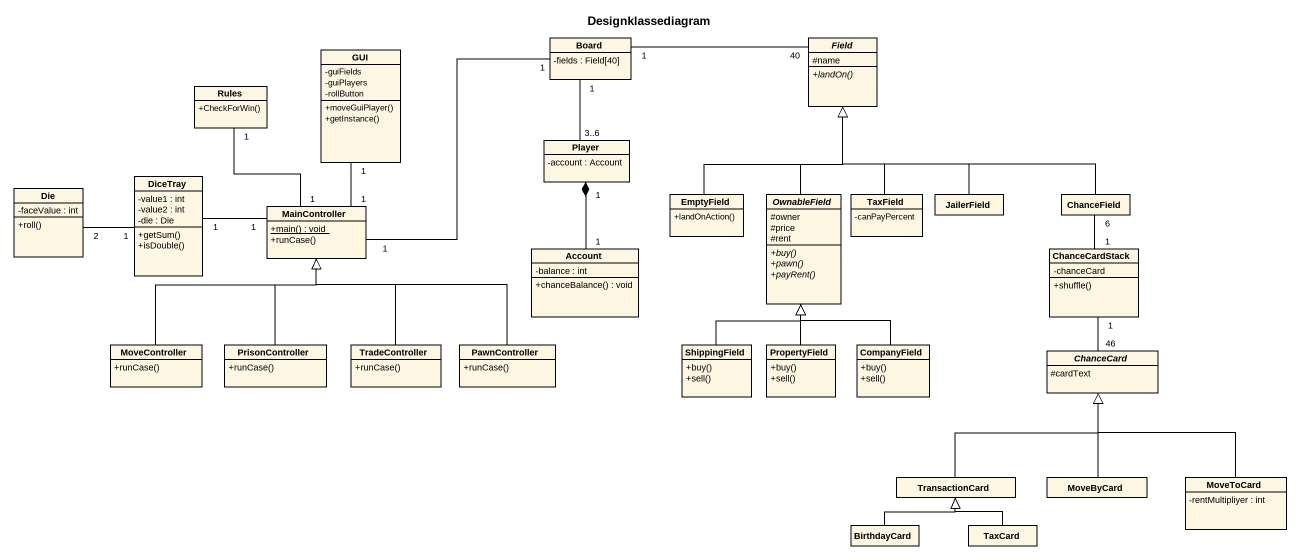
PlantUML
@startuml
title Designklassediagram
hide circle
hide empty members
skinparam classAttributeIconSize 0
class GUI {
  -guiFields
  -guiPlayers
  -rollButton
  +moveGuiPlayer()
  +getInstance()
}
class Board {
  -fields : Field[40]
}
abstract class Field {
  #name
  {abstract} +landOn()
}
class Rules {
  +CheckForWin()
}
class Player {
  -account : Account
}
class Die {
  -faceValue : int
  +roll()
}
class DiceTray {
  -value1 : int
  -value2 : int
  -die : Die
  +getSum()
  +isDouble()
}
class MainController {
  {static} +main() : void
  +runCase()
}
class EmptyField {
  +landOnAction()
}
abstract class OwnableField {
  #owner
  #price
  #rent
  {abstract} +buy()
  {abstract} +pawn()
  {abstract} +payRent()
}
class TaxField {
  -canPayPercent
}
class JailerField
class ChanceField
class Account {
  -balance : int
  +chanceBalance() : void
}
class ChanceCardStack {
  -chanceCard
  +shuffle()
}
class MoveController {
  +runCase()
}
class PrisonController {
  +runCase()
}
class TradeController {
  +runCase()
}
class PawnController {
  +runCase()
}
class ShippingField {
  +buy()
  +sell()
}
class PropertyField {
  +buy()
  +sell()
}
class CompanyField {
  +buy()
  +sell()
}
abstract class ChanceCard {
  #cardText
}
class TransactionCard
class MoveByCard
class MoveToCard {
  -rentMultipliyer : int
}
class BirthdayCard
class TaxCard
GUI "1" -- "1" MainController
Board "1" -- "3..6" Player
Board "1" -- "1" MainController
Field "40" -left- "1" Board
Rules "1" -- "1" MainController
Player "1" *-- "1" Account
DiceTray "1" -left- "2" Die
DiceTray "1" -right- "1" MainController
EmptyField -up-|> Field
OwnableField -up-|> Field
TaxField -up-|> Field
JailerField -up-|> Field
ChanceField -left-|> Field
ChanceCardStack "1" -up- "6" ChanceField
MoveController -up-|> MainController
PrisonController -up-|> MainController
TradeController -up-|> MainController
PawnController -up-|> MainController
ShippingField -up-|> OwnableField
PropertyField -up-|> OwnableField
CompanyField -up-|> OwnableField
ChanceCard "46" -up- "1" ChanceCardStack
TransactionCard -up-|> ChanceCard
MoveByCard -up-|> ChanceCard
MoveToCard -up-|> ChanceCard
BirthdayCard -up-|> TransactionCard
TaxCard -up-|> TransactionCard
@enduml
